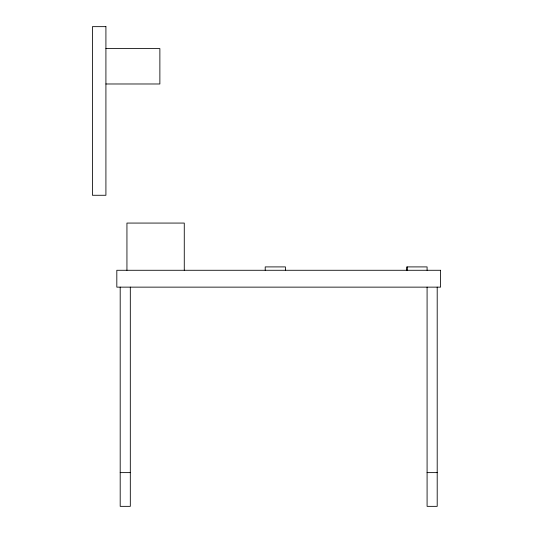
<?xml version="1.0" encoding="UTF-8"?>
<svg xmlns="http://www.w3.org/2000/svg" width="533" height="533" viewBox="0 0 533 533"><rect width="100%" height="100%" fill="white"/><g stroke="black" fill="none" stroke-linecap="round" stroke-linejoin="round"><path stroke-width="0.8" d="M105.914 48.57L159.873 48.57L159.873 83.981L105.914 83.981M120.192 472.624L130.312 472.624M427.086 472.624L437.2 472.624M437.2 287.14L437.2 506.35L427.086 506.35L427.086 287.14M427.086 270.278L427.086 266.906L406.852 266.906L406.852 270.278M407.112 266.906L407.112 270.278M285.441 270.278L285.441 266.906L265.207 266.906L265.207 270.278M184.271 270.278L184.271 223.067L126.941 223.067L126.941 270.278M130.312 287.14L130.312 506.35L120.192 506.35L120.192 287.14M105.914 26.65L92.422 26.65L92.422 195.271L105.914 195.271L105.914 26.65M440.578 270.278L116.82 270.278L116.82 287.14L440.578 287.14L440.578 270.278"/></g></svg>
